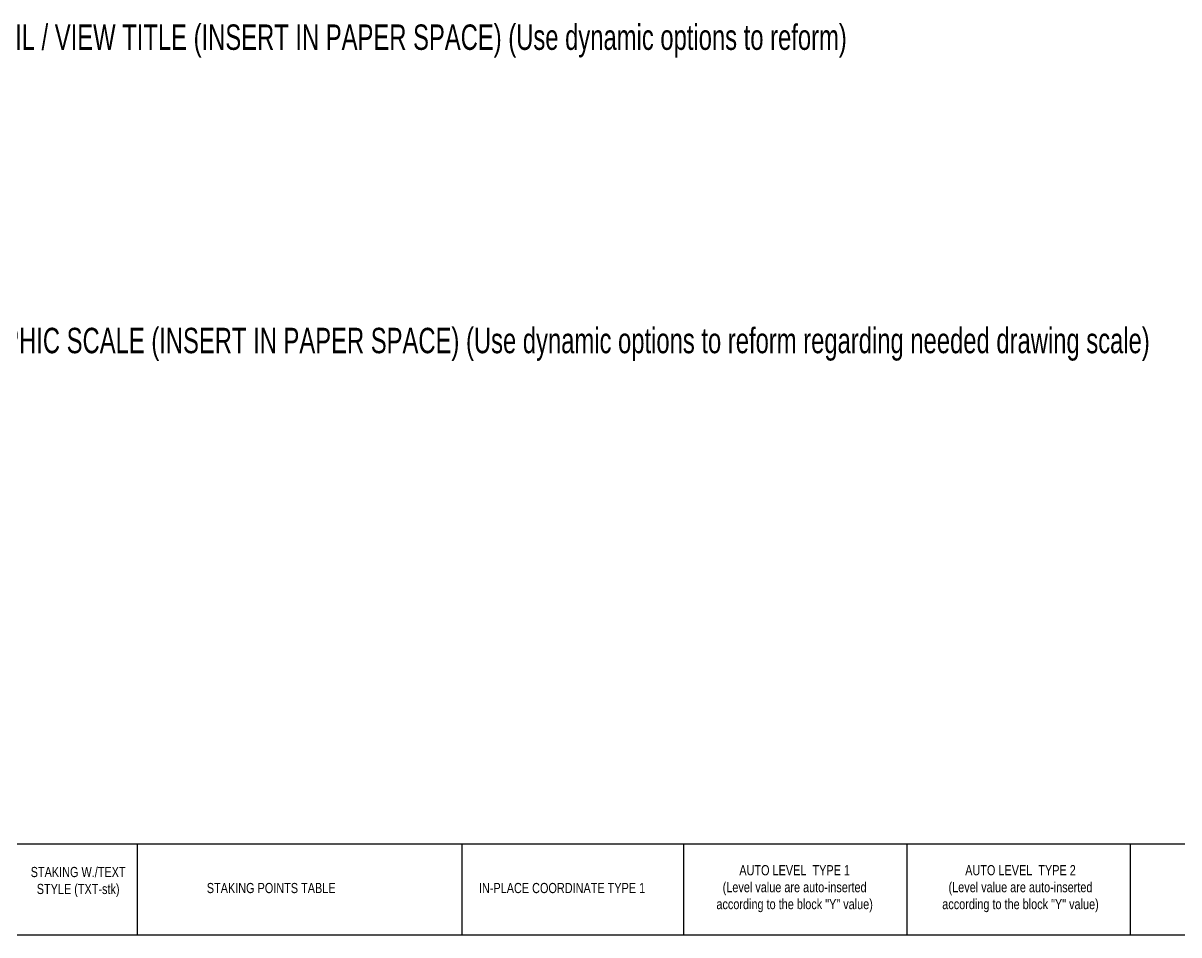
# Model space of a CAD drawing. Extents: x -1 to 478, y -15 to 369.
# Drawn here: x 199.6 to 290.6, y 60.1 to 131.9 of the extents above; entities that cross this region are included whole.
import ezdxf

# ---------------------------------------------------------------- set-up
doc = ezdxf.new("R2010")
doc.units = 0
doc.header["$MEASUREMENT"] = 0
doc.layers.add('LA-GNRL-NOTES-Text-01', color=183, linetype='Continuous')
doc.layers.add('LA-GNRL-NOTES-Text-03', color=240, linetype='Continuous')
doc.styles.add('TXT- (1)', font='gh-general font.shx', dxfattribs={"width": 0.8})
doc.styles.add('TXT- (3)', font='gh-general font.shx', dxfattribs={"width": 0.7})

msp = doc.modelspace()

# ---------------------------------------------------------------- linework, layer by layer
at = {"color": 220}
for p, q in [((478.2768, 67.2725), (3.3053, 67.2725)), ((3.3053, 60.1196), (478.2768, 60.1196))]:
    msp.add_line(p, q, dxfattribs=at)
for points in [[(208.6174, 60.1196), (208.6174, 67.2725)], [(234.1607, 60.1196), (234.1607, 67.2725)], [(251.6043, 60.1196), (251.6043, 67.2725)], [(269.1807, 60.1196), (269.1807, 67.2725)], [(286.7571, 60.1196), (286.7571, 67.2725)]]:
    msp.add_lwpolyline(points, dxfattribs=at)

# ---------------------------------------------------------------- texts
at = {"layer": 'LA-GNRL-NOTES-Text-01', "char_height": 0.8, "attachment_point": 1, "style": 'TXT- (1)'}
for s, insert, width in [('\\pxqc;STAKING W./TEXT STYLE (TXT-stk)', (200.2062, 65.4683), 7.493993), ('\\pxqc;AUTO LEVEL  TYPE 1\\P(Level value are auto-inserted \\Paccording to the block "Y" value)', (251.6542, 65.6116), 17.339985), ('\\pxqc;AUTO LEVEL  TYPE 2\\P(Level value are auto-inserted \\Paccording to the block "Y" value)', (269.4252, 65.6116), 17.339985), ('STAKING POINTS TABLE', (214.075, 64.208), 17.339985), ('IN-PLACE COORDINATE TYPE 1', (235.4865, 64.208), 17.339985)]:
    msp.add_mtext(s, dxfattribs=dict(at, insert=insert, width=width))
at = {"layer": 'LA-GNRL-NOTES-Text-03', "style": 'TXT- (3)', "width": 0.7}
for s, p in [('DETAIL / VIEW TITLE (INSERT IN PAPER SPACE) (Use dynamic options to reform)  ', (194, 129.7722)), ('GRAPHIC SCALE (INSERT IN PAPER SPACE) (Use dynamic options to reform regarding needed drawing scale) ', (194, 105.8981))]:
    msp.add_text(s, height=2, dxfattribs=at).set_placement(p)

doc.saveas('drawing.dxf')
